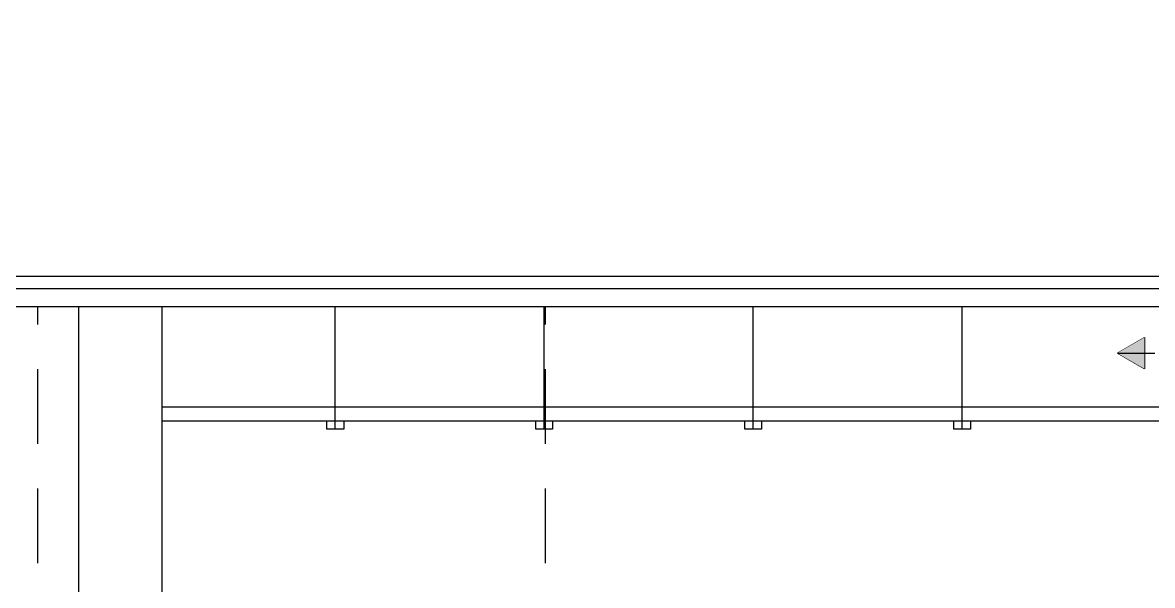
# Model space of a CAD drawing. Header units: millimetres. Extents: x 0 to 84100, y 0 to 59400.
# Drawn here: x 32426 to 39996, y 31653 to 35426 of the extents above; entities that cross this region are included whole.
import ezdxf

# ---------------------------------------------------------------- set-up
doc = ezdxf.new("R2010")
doc.units = ezdxf.units.MM
doc.header["$LTSCALE"] = 1000
doc.linetypes.add('DIVIDE', pattern=[1.25, 0.5, -0.25, 0, -0.25, 0, -0.25])
doc.linetypes.add('점선1', pattern=[2, 1.25, -0.75])
for name, color, linetype in [('arch', 8, 'Continuous'), ('S', 4, 'Continuous'), ('SYM', 3, 'Continuous'), ('TRAY', 3, 'Continuous')]:
    doc.layers.add(name, color=color, linetype=linetype)

# ---------------------------------------------------------------- blocks, each defined once
blk = doc.blocks.new('A5')
at = {"layer": 'SYM'}
blk.add_lwpolyline([(0, 0), (0.833, 1.443), (-0.833, 1.443)], close=True, dxfattribs=at)
at = {"color": 6}
blk.add_wipeout([(-0.833, 1.443), (0.833, 1.443), (0, 0)], dxfattribs=at).dxf.layer = 'SYM'
at = {"layer": 'SYM'}
h = blk.add_hatch(color=6, dxfattribs=at)
h.dxf.hatch_style = 1
h.paths.add_polyline_path([(-0.833, 1.443), (0, 0), (0.833, 1.443)])

msp = doc.modelspace()

# ---------------------------------------------------------------- linework, layer by layer
at = {"layer": 'arch'}
msp.add_line((61092, 33723.6), (31106.9, 33723.6), dxfattribs=at)
at = {"layer": 'arch', "color": 9, "linetype": '점선1', "ltscale": 0.4}
for p, q in [((32528.5, 22202.6), (32528.5, 33521)), ((35928.5, 22202.6), (35928.5, 33521))]:
    msp.add_line(p, q, dxfattribs=at)
at = {"layer": 'arch'}
msp.add_lwpolyline([(61254.1, 33521), (30944.7, 33521), (30944.7, 35426), (31106.9, 35426), (31106.9, 33642.6), (61092, 33642.6), (61092, 35426), (61254.1, 35426)], close=True, dxfattribs=at)
at = {"layer": 'TRAY', "color": 6}
for points in [[(32801.1, 33521), (32801.1, 22202.6)], [(33361.1, 22202.6), (33361.1, 33521)], [(34521.2, 32700.8), (34521.2, 33521)], [(35921.2, 32700.8), (35921.2, 33521)], [(37321.2, 32700.8), (37321.2, 33521)], [(38721.2, 32700.8), (38721.2, 33521)], [(33361.1, 32850.2), (60699.2, 32850.2)], [(33361.1, 32756.8), (60699.2, 32756.8)], [(34577.2, 32756.8), (34577.2, 32700.8), (34465.2, 32700.8), (34465.2, 32756.8)], [(35977.2, 32756.8), (35977.2, 32700.8), (35865.2, 32700.8), (35865.2, 32756.8)], [(37377.2, 32756.8), (37377.2, 32700.8), (37265.2, 32700.8), (37265.2, 32756.8)], [(38777.2, 32756.8), (38777.2, 32700.8), (38665.2, 32700.8), (38665.2, 32756.8)]]:
    msp.add_lwpolyline(points, dxfattribs=at)

# ---------------------------------------------------------------- block references
at = {"layer": 'S', "ltscale": 2, "xscale": -125.345066659882, "yscale": 125.345066659882, "zscale": 125.345066659882, "rotation": 270}
msp.add_blockref('A5', (39761, 33210.1), dxfattribs=at)

# ---------------------------------------------------------------- next in the draw order: linework, layer by layer
at = {"layer": 'S', "linetype": 'DIVIDE', "ltscale": 0.5}
msp.add_line((39761, 33210.1), (40478.7, 33210.1), dxfattribs=at)

doc.saveas('drawing.dxf')
